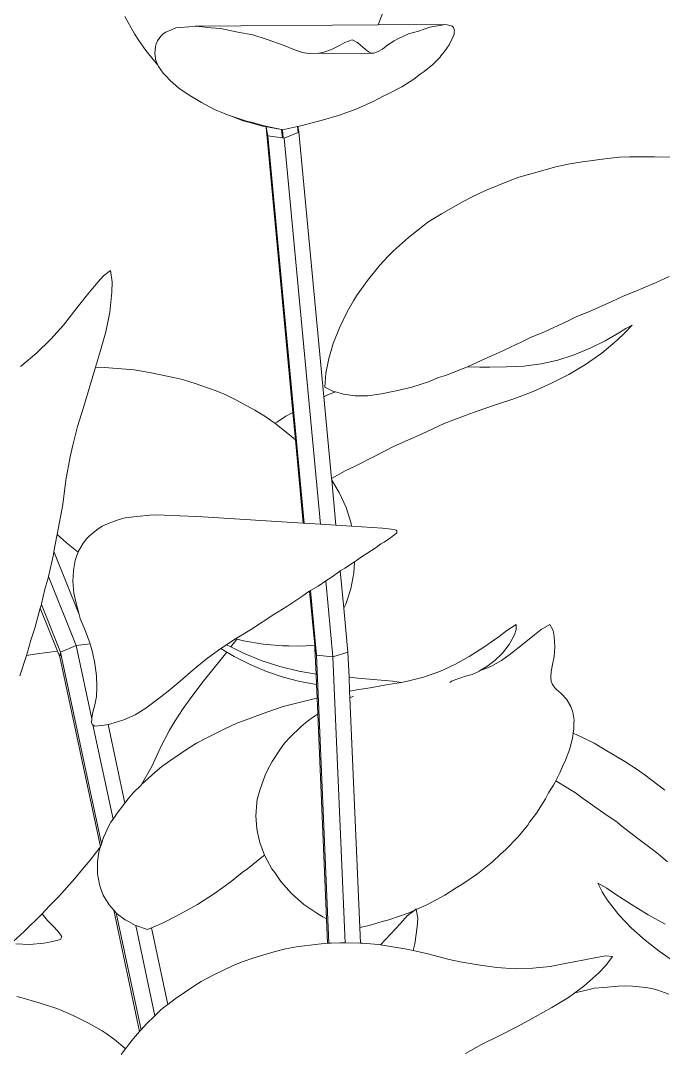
# Model space of a CAD drawing. Header units: metres. Extents: x 12.2 to 77.2, y 18.8 to 35.5.
# Drawn here: x 61.4219 to 61.6168, y 30.239 to 30.5512 of the extents above; entities that cross this region are included whole.
import ezdxf

# ---------------------------------------------------------------- set-up
doc = ezdxf.new("R2010")
doc.units = ezdxf.units.M
doc.layers.add('0inne_gulv', color=7, linetype='Continuous', lineweight=13)

# ---------------------------------------------------------------- blocks, each defined once
blk = doc.blocks.new('One bedroom house rs')
for p, q in [((-9.02952, -1.43023), (-9.03173, -1.43598)), ((-9.10846, -1.43346), (-9.1056, -1.43871)), ((-9.08723, -1.43635), (-9.08911, -1.4365)), ((-9.03173, -1.43598), (-9.08723, -1.43635)), ((-9.08597, -1.43648), (-9.08723, -1.43635)), ((-9.01171, -1.43585), (-9.03173, -1.43598)), ((-9.01609, -1.43665), (-9.01431, -1.43637)), ((-9.01431, -1.43637), (-9.01233, -1.436)), ((-9.01171, -1.43585), (-9.01233, -1.436)), ((-9.01077, -1.43599), (-9.01171, -1.43585)), ((-9.01077, -1.43599), (-9.00962, -1.43622)), ((-9.00962, -1.43622), (-9.00926, -1.43634)), ((-9.00926, -1.43634), (-9.00889, -1.43676)), ((-9.10426, -1.44066), (-9.1056, -1.43871)), ((-9.09758, -1.43933), (-9.09863, -1.44082)), ((-9.09758, -1.43933), (-9.09692, -1.43868)), ((-9.09692, -1.43868), (-9.09609, -1.43819)), ((-9.09609, -1.43819), (-9.09418, -1.43732)), ((-9.09418, -1.43732), (-9.09301, -1.43689)), ((-9.09301, -1.43689), (-9.09186, -1.43676)), ((-9.08911, -1.4365), (-9.09186, -1.43676)), ((-9.08597, -1.43648), (-9.08243, -1.43682)), ((-9.08243, -1.43682), (-9.07951, -1.43706)), ((-9.07951, -1.43706), (-9.07423, -1.43818)), ((-9.07423, -1.43818), (-9.0697, -1.43902)), ((-9.06532, -1.44039), (-9.0697, -1.43902)), ((-9.02553, -1.44013), (-9.02256, -1.43871)), ((-9.02256, -1.43871), (-9.01946, -1.43782)), ((-9.01946, -1.43782), (-9.01609, -1.43665)), ((-9.00923, -1.44023), (-9.00869, -1.43875)), ((-9.00889, -1.43676), (-9.00858, -1.43762)), ((-9.00869, -1.43875), (-9.00865, -1.4381)), ((-9.00858, -1.43762), (-9.00865, -1.4381)), ((-9.10218, -1.44374), (-9.10426, -1.44066)), ((-9.09942, -1.44463), (-9.09924, -1.44254)), ((-9.09924, -1.44254), (-9.099, -1.4417)), ((-9.09863, -1.44082), (-9.099, -1.4417)), ((-9.0633, -1.44108), (-9.06532, -1.44039)), ((-9.0633, -1.44108), (-9.06021, -1.44223)), ((-9.05729, -1.44346), (-9.06021, -1.44223)), ((-9.04326, -1.44214), (-9.0459, -1.44342)), ((-9.04326, -1.44214), (-9.04178, -1.44132)), ((-9.03957, -1.4405), (-9.04178, -1.44132)), ((-9.03957, -1.4405), (-9.03795, -1.4413)), ((-9.03705, -1.4421), (-9.03795, -1.4413)), ((-9.03705, -1.4421), (-9.03562, -1.44335)), ((-9.02875, -1.44203), (-9.03043, -1.44329)), ((-9.02875, -1.44203), (-9.02684, -1.44084)), ((-9.02684, -1.44084), (-9.02553, -1.44013)), ((-9.01018, -1.44196), (-9.01156, -1.44405)), ((-9.01018, -1.44196), (-9.00981, -1.44112)), ((-9.00981, -1.44112), (-9.00923, -1.44023)), ((-9.10218, -1.44374), (-9.09846, -1.44817)), ((-9.09942, -1.44463), (-9.09923, -1.44595)), ((-9.05461, -1.44428), (-9.05729, -1.44346)), ((-9.05223, -1.44469), (-9.05461, -1.44428)), ((-9.05011, -1.44468), (-9.05223, -1.44469)), ((-9.05011, -1.44468), (-9.04815, -1.44426)), ((-9.03388, -1.44458), (-9.05011, -1.44468)), ((-9.04815, -1.44426), (-9.0459, -1.44342)), ((-9.0346, -1.44417), (-9.03562, -1.44335)), ((-9.03388, -1.44458), (-9.0346, -1.44417)), ((-9.03301, -1.44457), (-9.03388, -1.44458)), ((-9.03301, -1.44457), (-9.03187, -1.44414)), ((-9.03187, -1.44414), (-9.03043, -1.44329)), ((-9.01304, -1.44584), (-9.01273, -1.44539)), ((-9.01273, -1.44539), (-9.01156, -1.44405)), ((-9.09923, -1.44595), (-9.09918, -1.44641)), ((-9.09918, -1.44641), (-9.09846, -1.44817)), ((-9.09846, -1.44817), (-9.09831, -1.44854)), ((-9.09831, -1.44854), (-9.09685, -1.4506)), ((-9.0151, -1.44799), (-9.01773, -1.45008)), ((-9.0151, -1.44799), (-9.01304, -1.44584)), ((-9.09685, -1.4506), (-9.09603, -1.45138)), ((-9.09479, -1.45285), (-9.09603, -1.45138)), ((-9.02089, -1.45237), (-9.01899, -1.45088)), ((-9.01899, -1.45088), (-9.01773, -1.45008)), ((-9.09479, -1.45285), (-9.09215, -1.45516)), ((-9.02869, -1.45691), (-9.02455, -1.45472)), ((-9.02089, -1.45237), (-9.02455, -1.45472)), ((-9.09215, -1.45516), (-9.08898, -1.4573)), ((-9.08898, -1.4573), (-9.08779, -1.45794)), ((-9.08779, -1.45794), (-9.08529, -1.45954)), ((-9.03325, -1.4592), (-9.03017, -1.45757)), ((-9.02869, -1.45691), (-9.03017, -1.45757)), ((-9.08529, -1.45954), (-9.08113, -1.46167)), ((-9.03819, -1.46139), (-9.03325, -1.4592)), ((-9.07862, -1.46269), (-9.08113, -1.46167)), ((-9.07862, -1.46269), (-9.07836, -1.46283)), ((-9.07674, -1.46346), (-9.07836, -1.46283)), ((-9.07655, -1.46354), (-9.07674, -1.46346)), ((-9.07655, -1.46354), (-9.0765, -1.46355)), ((-9.07265, -1.46505), (-9.0765, -1.46355)), ((-9.0765, -1.46355), (-9.07158, -1.46512)), ((-9.04901, -1.46497), (-9.04346, -1.46332)), ((-9.03819, -1.46139), (-9.04346, -1.46332)), ((-9.07265, -1.46505), (-9.07064, -1.46559)), ((-9.07158, -1.46512), (-9.06978, -1.46556)), ((-9.06674, -1.46671), (-9.07064, -1.46559)), ((-9.06978, -1.46556), (-9.06628, -1.46657)), ((-9.06546, -1.46692), (-9.06674, -1.46671)), ((-9.06098, -1.46768), (-9.06628, -1.46657)), ((-9.06571, -1.46702), (-9.06546, -1.46692)), ((-9.0652, -1.46956), (-9.06571, -1.46702)), ((-9.06571, -1.46702), (-9.05758, -1.5535)), ((-9.06098, -1.46768), (-9.06546, -1.46692)), ((-9.06071, -1.46773), (-9.05613, -1.46677)), ((-9.05613, -1.46677), (-9.05604, -1.46676)), ((-9.05597, -1.46854), (-9.05613, -1.46677)), ((-9.05604, -1.46676), (-9.05478, -1.46649)), ((-9.05604, -1.46676), (-9.05571, -1.46843)), ((-9.05478, -1.46649), (-9.05097, -1.46544)), ((-9.04901, -1.46497), (-9.05097, -1.46544)), ((-9.05416, -1.58705), (-9.0652, -1.46956)), ((-9.06075, -1.47019), (-9.0652, -1.46956)), ((-9.06075, -1.47019), (-9.06098, -1.46768)), ((-9.06071, -1.46773), (-9.06098, -1.46768)), ((-9.0602, -1.47027), (-9.06075, -1.47019)), ((-9.06047, -1.47023), (-9.06071, -1.46773)), ((-9.05597, -1.46854), (-9.0602, -1.47027)), ((-9.04919, -1.58736), (-9.0602, -1.47027)), ((-9.05571, -1.46843), (-9.05597, -1.46854)), ((-9.04816, -1.54873), (-9.05571, -1.46843)), ((-8.96301, -1.47656), (-8.97045, -1.47756)), ((-8.96301, -1.47656), (-8.95857, -1.4761)), ((-8.95857, -1.4761), (-8.95553, -1.47599)), ((-8.94799, -1.47592), (-8.95553, -1.47599)), ((-8.94242, -1.47604), (-8.94799, -1.47592)), ((-8.97781, -1.47903), (-8.98505, -1.48097)), ((-8.97414, -1.47817), (-8.97781, -1.47903)), ((-8.97045, -1.47756), (-8.97414, -1.47817)), ((-8.99218, -1.48335), (-8.98907, -1.48218)), ((-8.98505, -1.48097), (-8.98907, -1.48218)), ((-9.00325, -1.48807), (-8.99913, -1.48622)), ((-8.99913, -1.48622), (-8.99218, -1.48335)), ((-9.00592, -1.48949), (-9.00325, -1.48807)), ((-9.00592, -1.48949), (-9.01249, -1.49325)), ((-9.01661, -1.4958), (-9.01249, -1.49325)), ((-9.02249, -1.50039), (-9.01766, -1.49655)), ((-9.01766, -1.49655), (-9.01661, -1.4958)), ((-9.02249, -1.50039), (-9.02704, -1.50442)), ((-9.02873, -1.50608), (-9.02704, -1.50442)), ((-9.03118, -1.50882), (-9.02873, -1.50608)), ((-9.1128, -1.51044), (-9.11501, -1.51205)), ((-9.1128, -1.51044), (-9.11235, -1.51387)), ((-9.03118, -1.50882), (-9.03492, -1.51345)), ((-9.11672, -1.514), (-9.1202, -1.51821)), ((-9.11672, -1.514), (-9.11501, -1.51205)), ((-9.11241, -1.51696), (-9.11235, -1.51387)), ((-9.03826, -1.51811), (-9.03492, -1.51345)), ((-8.94742, -1.51403), (-8.95409, -1.51689)), ((-8.94354, -1.51222), (-8.94742, -1.51403)), ((-9.11241, -1.51696), (-9.11305, -1.52311)), ((-8.95748, -1.51823), (-8.95409, -1.51689)), ((-9.12364, -1.52254), (-9.1202, -1.51821)), ((-9.04109, -1.52298), (-9.0392, -1.51962)), ((-9.03826, -1.51811), (-9.0392, -1.51962)), ((-8.96764, -1.52283), (-8.96083, -1.51983)), ((-8.96083, -1.51983), (-8.95748, -1.51823)), ((-9.12711, -1.52698), (-9.12364, -1.52254)), ((-9.11422, -1.52899), (-9.11305, -1.52311)), ((-9.04343, -1.52786), (-9.04109, -1.52298)), ((-8.9715, -1.5244), (-8.96764, -1.52283)), ((-8.97449, -1.52586), (-8.98134, -1.52898)), ((-8.97449, -1.52586), (-8.9715, -1.5244)), ((-9.12711, -1.52698), (-9.13092, -1.53128)), ((-9.11583, -1.5347), (-9.11422, -1.52899)), ((-9.04343, -1.52786), (-9.04531, -1.5326)), ((-8.98134, -1.52898), (-8.98551, -1.53072)), ((-8.95859, -1.52927), (-8.9629, -1.53173)), ((-8.95923, -1.53155), (-8.95702, -1.5294)), ((-8.95859, -1.52927), (-8.95663, -1.52799)), ((-8.95475, -1.52698), (-8.95702, -1.5294)), ((-8.95475, -1.52698), (-8.95663, -1.52799)), ((-9.13092, -1.53128), (-9.13513, -1.53536)), ((-9.04671, -1.53715), (-9.04531, -1.5326)), ((-8.995, -1.53528), (-8.9882, -1.53209)), ((-8.9882, -1.53209), (-8.98551, -1.53072)), ((-8.96745, -1.53398), (-8.9629, -1.53173)), ((-8.95923, -1.53155), (-8.96396, -1.53551)), ((-9.13513, -1.53536), (-9.13974, -1.5392)), ((-9.11736, -1.53977), (-9.11583, -1.5347)), ((-8.995, -1.53528), (-8.9994, -1.53717)), ((-8.97225, -1.53599), (-8.97723, -1.53759)), ((-8.97225, -1.53599), (-8.96745, -1.53398)), ((-8.96885, -1.53895), (-8.96396, -1.53551)), ((-9.13974, -1.5392), (-9.14016, -1.5395)), ((-9.04755, -1.54159), (-9.04701, -1.53862)), ((-9.04671, -1.53715), (-9.04701, -1.53862)), ((-9.00052, -1.53775), (-9.00466, -1.53962)), ((-8.9994, -1.53717), (-9.00052, -1.53775)), ((-8.98756, -1.5394), (-8.99286, -1.5396)), ((-8.98234, -1.53874), (-8.98756, -1.5394)), ((-8.97723, -1.53759), (-8.98234, -1.53874)), ((-8.97393, -1.54194), (-8.96885, -1.53895)), ((-9.11756, -1.54043), (-9.11931, -1.54619)), ((-9.11756, -1.54043), (-9.11736, -1.53977)), ((-9.11467, -1.53989), (-9.11736, -1.53977)), ((-9.10572, -1.54059), (-9.11467, -1.53989)), ((-9.1005, -1.54147), (-9.10572, -1.54059)), ((-9.09371, -1.54285), (-9.1005, -1.54147)), ((-9.04788, -1.54576), (-9.04755, -1.54159)), ((-9.0113, -1.54226), (-9.0134, -1.54292)), ((-9.00593, -1.54019), (-9.0113, -1.54226)), ((-9.00466, -1.53962), (-9.00593, -1.54019)), ((-9.00092, -1.5397), (-9.00466, -1.53962)), ((-8.99791, -1.5397), (-9.00092, -1.5397)), ((-8.99791, -1.5397), (-8.99286, -1.5396)), ((-8.97921, -1.54464), (-8.97393, -1.54194)), ((-9.09371, -1.54285), (-9.09107, -1.54348)), ((-9.09107, -1.54348), (-9.08716, -1.54471)), ((-9.08716, -1.54471), (-9.08085, -1.54697)), ((-9.01648, -1.54416), (-9.02147, -1.54578)), ((-9.01648, -1.54416), (-9.0134, -1.54292)), ((-8.97921, -1.54464), (-8.98468, -1.54708)), ((-9.11931, -1.54619), (-9.12107, -1.55199)), ((-9.07785, -1.54818), (-9.08085, -1.54697)), ((-9.07482, -1.54966), (-9.07785, -1.54818)), ((-9.04816, -1.54873), (-9.04701, -1.54818)), ((-9.04583, -1.57354), (-9.04816, -1.54873)), ((-9.04788, -1.54576), (-9.04526, -1.54709)), ((-9.04701, -1.54818), (-9.04461, -1.54726)), ((-9.04461, -1.54726), (-9.04526, -1.54709)), ((-9.04327, -1.54761), (-9.04461, -1.54726)), ((-9.04221, -1.54795), (-9.04327, -1.54761)), ((-9.03873, -1.54843), (-9.04221, -1.54795)), ((-9.03873, -1.54843), (-9.03488, -1.5484)), ((-9.03073, -1.54787), (-9.03488, -1.5484)), ((-9.02773, -1.54718), (-9.03073, -1.54787)), ((-9.02626, -1.54695), (-9.02773, -1.54718)), ((-9.02147, -1.54578), (-9.02626, -1.54695)), ((-8.98468, -1.54708), (-8.99032, -1.54925)), ((-9.06908, -1.55277), (-9.07482, -1.54966)), ((-8.9961, -1.55114), (-9.00167, -1.55308)), ((-8.9961, -1.55114), (-8.99032, -1.54925)), ((-9.12283, -1.55776), (-9.12107, -1.55199)), ((-9.06605, -1.5546), (-9.06908, -1.55277)), ((-9.06366, -1.55628), (-9.06605, -1.5546)), ((-9.06227, -1.55628), (-9.05967, -1.5546)), ((-9.05967, -1.5546), (-9.05758, -1.5535)), ((-9.05758, -1.5535), (-9.05681, -1.56173)), ((-9.00502, -1.5543), (-9.01173, -1.55686)), ((-9.00167, -1.55308), (-9.00502, -1.5543)), ((-9.12283, -1.55776), (-9.12431, -1.56344)), ((-9.06366, -1.55628), (-9.06302, -1.55677)), ((-9.06227, -1.55628), (-9.06302, -1.55677)), ((-9.06302, -1.55677), (-9.05857, -1.56022)), ((-9.01173, -1.55686), (-9.01834, -1.55998)), ((-9.05857, -1.56022), (-9.05681, -1.56173)), ((-9.01834, -1.55998), (-9.02705, -1.56385)), ((-9.12431, -1.56344), (-9.12508, -1.56693)), ((-9.05681, -1.56173), (-9.05443, -1.58703)), ((-9.02705, -1.56385), (-9.03209, -1.56646)), ((-9.12508, -1.56693), (-9.12636, -1.57404)), ((-9.03209, -1.56646), (-9.03893, -1.56986)), ((-9.04172, -1.57119), (-9.03893, -1.56986)), ((-9.04567, -1.57345), (-9.04583, -1.57354)), ((-9.04578, -1.574), (-9.04583, -1.57354)), ((-9.04567, -1.57345), (-9.04172, -1.57119)), ((-9.12636, -1.57404), (-9.12733, -1.58142)), ((-9.04578, -1.574), (-9.04355, -1.57776)), ((-9.0445, -1.58766), (-9.04578, -1.574)), ((-9.04355, -1.57776), (-9.04144, -1.58233)), ((-9.12733, -1.58142), (-9.12905, -1.59048)), ((-9.04144, -1.58233), (-9.04084, -1.58417)), ((-9.11114, -1.58624), (-9.11425, -1.58744)), ((-9.11114, -1.58624), (-9.10887, -1.58549)), ((-9.10887, -1.58549), (-9.10827, -1.5854)), ((-9.10827, -1.5854), (-9.10486, -1.58499)), ((-9.10486, -1.58499), (-9.10095, -1.58463)), ((-9.10095, -1.58463), (-9.09922, -1.58451)), ((-9.09659, -1.5846), (-9.09922, -1.58451)), ((-9.09659, -1.5846), (-9.09181, -1.58479)), ((-9.09181, -1.58479), (-9.08667, -1.58501)), ((-9.08667, -1.58501), (-9.08491, -1.58509)), ((-9.05443, -1.58703), (-9.08491, -1.58509)), ((-9.03994, -1.58718), (-9.04084, -1.58417)), ((-9.11924, -1.59089), (-9.11695, -1.58904)), ((-9.11695, -1.58904), (-9.11533, -1.58794)), ((-9.11425, -1.58744), (-9.11533, -1.58794)), ((-9.05416, -1.58705), (-9.05443, -1.58703)), ((-9.04919, -1.58736), (-9.05416, -1.58705)), ((-9.0445, -1.58766), (-9.04919, -1.58736)), ((-9.0398, -1.58796), (-9.0445, -1.58766)), ((-9.03994, -1.58718), (-9.0398, -1.58796)), ((-9.03036, -1.58856), (-9.0398, -1.58796)), ((-9.0296, -1.58864), (-9.03036, -1.58856)), ((-9.0296, -1.58864), (-9.02782, -1.58886)), ((-9.02664, -1.58905), (-9.02782, -1.58886)), ((-9.02664, -1.58905), (-9.02629, -1.58915)), ((-9.02629, -1.58915), (-9.02606, -1.58939)), ((-9.02608, -1.59), (-9.02606, -1.58939)), ((-9.12913, -1.59087), (-9.12999, -1.59564)), ((-9.12905, -1.59048), (-9.12913, -1.59087)), ((-9.12617, -1.59301), (-9.12905, -1.59048)), ((-9.12007, -1.59172), (-9.1211, -1.5931)), ((-9.11924, -1.59089), (-9.12007, -1.59172)), ((-9.02994, -1.5928), (-9.02796, -1.59153)), ((-9.02698, -1.5907), (-9.02796, -1.59153)), ((-9.02672, -1.59058), (-9.02698, -1.5907)), ((-9.02608, -1.59), (-9.02672, -1.59058)), ((-9.12999, -1.59564), (-9.13015, -1.59653)), ((-9.12232, -1.61478), (-9.12999, -1.59564)), ((-9.12315, -1.5954), (-9.12617, -1.59301)), ((-9.12265, -1.59585), (-9.12315, -1.5954)), ((-9.12254, -1.59558), (-9.12265, -1.59585)), ((-9.1211, -1.5931), (-9.12254, -1.59558)), ((-9.03232, -1.59441), (-9.0351, -1.59624)), ((-9.0309, -1.5933), (-9.03232, -1.59441)), ((-9.02994, -1.5928), (-9.0309, -1.5933)), ((-9.13015, -1.59653), (-9.13169, -1.60319)), ((-9.12411, -1.60141), (-9.12354, -1.59836)), ((-9.12305, -1.59683), (-9.12354, -1.59836)), ((-9.12265, -1.59585), (-9.12305, -1.59683)), ((-9.04179, -1.60071), (-9.03886, -1.59876)), ((-9.03886, -1.59876), (-9.03908, -1.60207)), ((-9.03886, -1.59876), (-9.03826, -1.59837)), ((-9.03826, -1.59837), (-9.0365, -1.59704)), ((-9.0351, -1.59624), (-9.0365, -1.59704)), ((-9.12419, -1.60323), (-9.12411, -1.60141)), ((-9.04569, -1.6033), (-9.04376, -1.60187)), ((-9.04376, -1.60187), (-9.04319, -1.60154)), ((-9.04319, -1.60154), (-9.04179, -1.60071)), ((-9.04213, -1.61286), (-9.04319, -1.60154)), ((-9.13272, -1.60704), (-9.13189, -1.60405)), ((-9.13169, -1.60319), (-9.13189, -1.60405)), ((-9.12328, -1.62415), (-9.13169, -1.60319)), ((-9.12424, -1.60468), (-9.12419, -1.60323)), ((-9.12424, -1.60468), (-9.12393, -1.60826)), ((-9.04994, -1.60613), (-9.04757, -1.60456)), ((-9.04757, -1.60456), (-9.04569, -1.6033)), ((-9.04541, -1.62762), (-9.04757, -1.60456)), ((-9.03908, -1.60207), (-9.04002, -1.60698)), ((-9.13375, -1.61151), (-9.13272, -1.60704)), ((-9.05269, -1.60778), (-9.05453, -1.60911)), ((-9.05249, -1.60766), (-9.05269, -1.60778)), ((-9.05223, -1.6075), (-9.05249, -1.60766)), ((-9.05249, -1.60766), (-9.05095, -1.62404)), ((-9.04994, -1.60613), (-9.05223, -1.6075)), ((-9.0504, -1.62705), (-9.05223, -1.6075)), ((-9.04154, -1.61163), (-9.04002, -1.60698)), ((-9.12393, -1.60826), (-9.12338, -1.61089)), ((-9.12338, -1.61089), (-9.12232, -1.61478)), ((-9.05943, -1.61236), (-9.05453, -1.60911)), ((-9.13412, -1.61283), (-9.13582, -1.6189)), ((-9.1338, -1.61167), (-9.13412, -1.61283)), ((-9.1289, -1.62585), (-9.13412, -1.61283)), ((-9.13375, -1.61151), (-9.1338, -1.61167)), ((-9.12798, -1.62617), (-9.1338, -1.61167)), ((-9.06334, -1.6147), (-9.05943, -1.61236)), ((-9.04154, -1.61163), (-9.04213, -1.61286)), ((-9.04088, -1.62617), (-9.04213, -1.61286)), ((-9.12232, -1.61478), (-9.122, -1.61593)), ((-9.122, -1.61593), (-9.12043, -1.61976)), ((-9.07015, -1.61923), (-9.06334, -1.6147)), ((-9.13582, -1.6189), (-9.137, -1.62251)), ((-9.11905, -1.62361), (-9.12043, -1.61976)), ((-9.07495, -1.62208), (-9.07015, -1.61923)), ((-8.99503, -1.62137), (-8.99271, -1.61958)), ((-8.98986, -1.61774), (-8.99271, -1.61958)), ((-8.99041, -1.62087), (-8.98987, -1.61928)), ((-8.98986, -1.61774), (-8.98987, -1.61928)), ((-8.98429, -1.62087), (-8.98233, -1.61928)), ((-8.97968, -1.61774), (-8.98233, -1.61928)), ((-8.97968, -1.61774), (-8.97868, -1.61958)), ((-8.97837, -1.62137), (-8.97868, -1.61958)), ((-9.137, -1.62251), (-9.13802, -1.62618)), ((-9.11905, -1.62361), (-9.12328, -1.62415)), ((-9.11891, -1.624), (-9.11905, -1.62361)), ((-9.07771, -1.62392), (-9.07581, -1.62259)), ((-9.07638, -1.62457), (-9.07454, -1.62225)), ((-9.07581, -1.62259), (-9.07495, -1.62208)), ((-9.0745, -1.6222), (-9.07495, -1.62208)), ((-9.07454, -1.62225), (-9.0745, -1.6222)), ((-9.07249, -1.62273), (-9.0745, -1.6222)), ((-9.07249, -1.62273), (-9.06656, -1.62377)), ((-8.99503, -1.62137), (-8.99965, -1.62465)), ((-8.99041, -1.62087), (-8.99199, -1.62383)), ((-8.98429, -1.62087), (-8.98798, -1.62383)), ((-8.97837, -1.62137), (-8.97817, -1.62465)), ((-9.13802, -1.62618), (-9.13836, -1.62722)), ((-9.13522, -1.62665), (-9.13836, -1.62722)), ((-9.1289, -1.62585), (-9.13522, -1.62665)), ((-9.12819, -1.62762), (-9.1289, -1.62585)), ((-9.12798, -1.62617), (-9.12819, -1.62762)), ((-9.12328, -1.62415), (-9.12798, -1.62617)), ((-9.11562, -1.68427), (-9.12798, -1.62617)), ((-9.11855, -1.64636), (-9.12328, -1.62415)), ((-9.11832, -1.62612), (-9.11891, -1.624)), ((-9.11832, -1.62612), (-9.1176, -1.62964)), ((-9.08381, -1.62831), (-9.08125, -1.6264)), ((-9.07803, -1.62663), (-9.08147, -1.6309)), ((-9.08125, -1.6264), (-9.07936, -1.62507)), ((-9.07936, -1.62507), (-9.07771, -1.62392)), ((-9.07763, -1.62614), (-9.07936, -1.62507)), ((-9.07803, -1.62663), (-9.07763, -1.62614)), ((-9.07638, -1.62457), (-9.07771, -1.62392)), ((-9.07541, -1.6275), (-9.07763, -1.62614)), ((-9.07257, -1.62642), (-9.07638, -1.62457)), ((-9.06713, -1.62866), (-9.07257, -1.62642)), ((-9.06071, -1.62428), (-9.06656, -1.62377)), ((-9.06071, -1.62428), (-9.05876, -1.62426)), ((-9.055, -1.62436), (-9.05876, -1.62426)), ((-9.05095, -1.62404), (-9.055, -1.62436)), ((-9.05095, -1.62404), (-9.05086, -1.62503)), ((-9.0504, -1.62705), (-9.05086, -1.62503)), ((-9.05086, -1.62503), (-9.05053, -1.63279)), ((-9.04088, -1.62617), (-9.04541, -1.62762)), ((-9.04055, -1.63378), (-9.04088, -1.62617)), ((-9.00409, -1.6275), (-8.99965, -1.62465)), ((-8.99637, -1.62866), (-8.994, -1.62642)), ((-8.99436, -1.62866), (-8.9913, -1.62642)), ((-8.994, -1.62642), (-8.99199, -1.62383)), ((-8.9913, -1.62642), (-8.98798, -1.62383)), ((-8.97836, -1.6275), (-8.97817, -1.62465)), ((-9.13836, -1.62722), (-9.14037, -1.63334)), ((-9.11593, -1.68521), (-9.12819, -1.62762)), ((-9.11712, -1.63332), (-9.1176, -1.62964)), ((-9.08782, -1.63154), (-9.08381, -1.62831)), ((-9.07053, -1.62995), (-9.07541, -1.6275)), ((-9.07053, -1.62995), (-9.06555, -1.63203)), ((-9.06152, -1.6305), (-9.06713, -1.62866)), ((-9.04541, -1.62762), (-9.0504, -1.62705)), ((-9.04666, -1.71442), (-9.0504, -1.62705)), ((-9.0417, -1.71432), (-9.04541, -1.62762)), ((-9.00846, -1.62995), (-9.01306, -1.63203)), ((-9.00846, -1.62995), (-9.00409, -1.6275)), ((-8.99875, -1.6305), (-8.99637, -1.62866)), ((-8.99759, -1.6305), (-8.99436, -1.62866)), ((-8.97887, -1.62995), (-8.97925, -1.63203)), ((-8.97887, -1.62995), (-8.97836, -1.6275)), ((-9.08782, -1.63154), (-9.0917, -1.63493)), ((-9.08147, -1.6309), (-9.08476, -1.63509)), ((-9.06555, -1.63203), (-9.06051, -1.63374)), ((-9.06152, -1.6305), (-9.05574, -1.63192)), ((-9.05574, -1.63192), (-9.05053, -1.63279)), ((-9.05053, -1.63279), (-9.05039, -1.63598)), ((-9.01306, -1.63203), (-9.01798, -1.63374)), ((-9.00524, -1.63348), (-9.0032, -1.63291)), ((-9.00104, -1.63192), (-9.0032, -1.63291)), ((-9.00096, -1.63187), (-9.00104, -1.63192)), ((-8.99759, -1.6305), (-9.00096, -1.63187)), ((-8.99875, -1.6305), (-9.00096, -1.63187)), ((-8.97925, -1.63203), (-8.97938, -1.63374)), ((-9.11695, -1.63664), (-9.11712, -1.63332)), ((-9.09541, -1.63801), (-9.0917, -1.63493)), ((-9.08476, -1.63509), (-9.08788, -1.63922)), ((-9.06051, -1.63374), (-9.05543, -1.63506)), ((-9.05543, -1.63506), (-9.05039, -1.63598)), ((-9.05039, -1.63598), (-9.05022, -1.64007)), ((-9.04055, -1.63378), (-9.0379, -1.63402)), ((-9.04037, -1.63799), (-9.04055, -1.63378)), ((-9.0379, -1.63402), (-9.03436, -1.63433)), ((-9.03436, -1.63433), (-9.02723, -1.63493)), ((-9.03414, -1.63693), (-9.02867, -1.63599)), ((-9.02474, -1.63532), (-9.02867, -1.63599)), ((-9.02723, -1.63493), (-9.02474, -1.63532)), ((-9.0232, -1.63506), (-9.02474, -1.63532)), ((-9.01798, -1.63374), (-9.0232, -1.63506)), ((-9.00947, -1.63493), (-9.00999, -1.63535)), ((-9.0079, -1.63433), (-9.00947, -1.63493)), ((-9.00698, -1.63402), (-9.0079, -1.63433)), ((-9.00524, -1.63348), (-9.00698, -1.63402)), ((-8.97938, -1.63374), (-8.97923, -1.63506)), ((-8.97923, -1.63506), (-8.97884, -1.63599)), ((-8.97818, -1.63693), (-8.97884, -1.63599)), ((-9.1171, -1.63959), (-9.11695, -1.63664)), ((-9.0989, -1.64074), (-9.09541, -1.63801)), ((-9.08788, -1.63922), (-9.09083, -1.64323)), ((-9.03753, -1.63751), (-9.04037, -1.63799)), ((-9.04029, -1.63996), (-9.04037, -1.63799)), ((-9.03414, -1.63693), (-9.03753, -1.63751)), ((-8.97818, -1.63693), (-8.97764, -1.63751)), ((-8.97764, -1.63751), (-8.9762, -1.63869)), ((-8.97464, -1.64042), (-8.9762, -1.63869)), ((-9.11755, -1.64215), (-9.11818, -1.64432)), ((-9.11755, -1.64215), (-9.1171, -1.63959)), ((-9.0989, -1.64074), (-9.10218, -1.64313)), ((-9.06047, -1.64266), (-9.05163, -1.64042)), ((-9.05163, -1.64042), (-9.05022, -1.64007)), ((-9.05022, -1.64007), (-9.05001, -1.64495)), ((-9.03915, -1.63952), (-9.04029, -1.63996)), ((-9.03731, -1.70965), (-9.04029, -1.63996)), ((-8.97329, -1.64266), (-8.97464, -1.64042)), ((-9.11818, -1.64432), (-9.11855, -1.64611)), ((-9.10534, -1.64514), (-9.10881, -1.64673)), ((-9.10218, -1.64313), (-9.10534, -1.64514)), ((-9.09346, -1.64729), (-9.09083, -1.64323)), ((-9.072, -1.64674), (-9.06548, -1.64439)), ((-9.06548, -1.64439), (-9.06047, -1.64266)), ((-9.05001, -1.64495), (-9.05128, -1.64574)), ((-9.05001, -1.64495), (-9.04736, -1.707)), ((-8.9727, -1.64439), (-8.97329, -1.64266)), ((-8.97234, -1.64674), (-8.9727, -1.64439)), ((-9.11857, -1.64754), (-9.11855, -1.64636)), ((-9.11857, -1.64754), (-9.1184, -1.64805)), ((-9.11855, -1.64636), (-9.11855, -1.64611)), ((-9.11816, -1.64821), (-9.1184, -1.64805)), ((-9.11208, -1.67676), (-9.11816, -1.64821)), ((-9.11755, -1.6486), (-9.11816, -1.64821)), ((-9.11755, -1.6486), (-9.11479, -1.64828)), ((-9.11358, -1.64807), (-9.11479, -1.64828)), ((-9.1127, -1.64791), (-9.11358, -1.64807)), ((-9.10849, -1.67195), (-9.11358, -1.64807)), ((-9.1127, -1.64791), (-9.10881, -1.64673)), ((-9.09346, -1.64729), (-9.09494, -1.64982)), ((-9.07453, -1.64768), (-9.07818, -1.64941)), ((-9.072, -1.64674), (-9.07453, -1.64768)), ((-9.05505, -1.64866), (-9.0584, -1.65191)), ((-9.05316, -1.64705), (-9.05505, -1.64866)), ((-9.05128, -1.64574), (-9.05316, -1.64705)), ((-8.97236, -1.64768), (-8.97237, -1.64941)), ((-8.97234, -1.64674), (-8.97236, -1.64768)), ((-9.09494, -1.64982), (-9.09765, -1.65508)), ((-9.07818, -1.64941), (-9.08403, -1.6523)), ((-8.97257, -1.65069), (-8.97282, -1.6523)), ((-8.97237, -1.64941), (-8.97257, -1.65069)), ((-8.97257, -1.65069), (-8.97001, -1.65191)), ((-9.08951, -1.65547), (-9.08681, -1.65374)), ((-9.08681, -1.65374), (-9.08403, -1.6523)), ((-9.06135, -1.65546), (-9.06006, -1.65376)), ((-9.0584, -1.65191), (-9.06006, -1.65376)), ((-8.97366, -1.65547), (-8.97325, -1.65374)), ((-8.97325, -1.65374), (-8.97282, -1.6523)), ((-8.97001, -1.65191), (-8.96625, -1.65376)), ((-8.96338, -1.65546), (-8.96625, -1.65376)), ((-9.10031, -1.66079), (-9.09765, -1.65508)), ((-9.09461, -1.6589), (-9.08951, -1.65547)), ((-9.06387, -1.65935), (-9.06135, -1.65546)), ((-8.97491, -1.6589), (-8.97366, -1.65547)), ((-8.95697, -1.65935), (-8.96338, -1.65546)), ((-9.10343, -1.66633), (-9.10031, -1.66079)), ((-9.09932, -1.66255), (-9.09729, -1.6608)), ((-9.09729, -1.6608), (-9.09461, -1.6589)), ((-9.06513, -1.66171), (-9.06387, -1.65935)), ((-8.97655, -1.66255), (-8.97583, -1.6608)), ((-8.97583, -1.6608), (-8.97491, -1.6589)), ((-8.95318, -1.66171), (-8.95697, -1.65935)), ((-9.09932, -1.66255), (-9.10343, -1.66633)), ((-9.06595, -1.66349), (-9.06759, -1.66798)), ((-9.06595, -1.66349), (-9.06513, -1.66171)), ((-8.97655, -1.66255), (-8.97787, -1.66513)), ((-8.95077, -1.66349), (-8.95318, -1.66171)), ((-8.95077, -1.66349), (-8.94486, -1.66798)), ((-9.10359, -1.66648), (-9.10597, -1.66882)), ((-9.10343, -1.66633), (-9.10359, -1.66648)), ((-8.97857, -1.66648), (-8.98003, -1.66882)), ((-8.97787, -1.66513), (-8.97857, -1.66648)), ((-8.97787, -1.66513), (-8.9757, -1.66648)), ((-8.9757, -1.66648), (-8.97186, -1.66882)), ((-9.10849, -1.67195), (-9.10745, -1.6706)), ((-9.10745, -1.6706), (-9.10597, -1.66882)), ((-9.06835, -1.67086), (-9.06759, -1.66798)), ((-8.98376, -1.67499), (-8.98098, -1.6706)), ((-8.98098, -1.6706), (-8.98003, -1.66882)), ((-8.96943, -1.6706), (-8.97186, -1.66882)), ((-8.96326, -1.67499), (-8.96943, -1.6706)), ((-9.11084, -1.67499), (-9.10849, -1.67195)), ((-9.06884, -1.67576), (-9.06854, -1.67171)), ((-9.06854, -1.67171), (-9.06835, -1.67086)), ((-9.11208, -1.67676), (-9.11277, -1.67776)), ((-9.11084, -1.67499), (-9.11208, -1.67676)), ((-9.06884, -1.67576), (-9.06854, -1.67973)), ((-8.98376, -1.67499), (-8.98582, -1.67776)), ((-8.96326, -1.67499), (-8.95927, -1.67776)), ((-9.11324, -1.67858), (-9.11499, -1.6824)), ((-9.11277, -1.67776), (-9.11324, -1.67858)), ((-9.06817, -1.68127), (-9.06854, -1.67973)), ((-8.98635, -1.67858), (-8.98945, -1.6824)), ((-8.98582, -1.67776), (-8.98635, -1.67858)), ((-8.95927, -1.67776), (-8.95827, -1.67858)), ((-8.95827, -1.67858), (-8.95343, -1.6824)), ((-9.11499, -1.6824), (-9.11562, -1.68427)), ((-9.0676, -1.68384), (-9.06817, -1.68127)), ((-8.98945, -1.6824), (-8.99305, -1.68604)), ((-8.95343, -1.6824), (-8.9486, -1.68604)), ((-9.11597, -1.68533), (-9.11904, -1.68928)), ((-9.11621, -1.68604), (-9.11649, -1.68742)), ((-9.11597, -1.68533), (-9.11621, -1.68604)), ((-9.11593, -1.68521), (-9.11597, -1.68533)), ((-9.11562, -1.68427), (-9.11593, -1.68521)), ((-9.0676, -1.68384), (-9.06614, -1.68769)), ((-8.99305, -1.68604), (-8.99467, -1.68742)), ((-8.9486, -1.68604), (-8.94671, -1.68742)), ((-9.12137, -1.69196), (-9.11904, -1.68928)), ((-9.11679, -1.68974), (-9.11649, -1.68742)), ((-9.07133, -1.69183), (-9.06644, -1.68794)), ((-9.06614, -1.68769), (-9.06644, -1.68794)), ((-9.06614, -1.68769), (-9.06605, -1.68794)), ((-9.06392, -1.69183), (-9.06605, -1.68794)), ((-8.99709, -1.68974), (-8.99467, -1.68742)), ((-8.94397, -1.68974), (-8.94671, -1.68742)), ((-9.12367, -1.69483), (-9.12137, -1.69196)), ((-9.11679, -1.68974), (-9.11677, -1.69334)), ((-9.07133, -1.69183), (-9.07296, -1.693)), ((-9.06392, -1.69183), (-9.06305, -1.693)), ((-8.99709, -1.68974), (-9.00155, -1.69334)), ((-9.12856, -1.70029), (-9.12367, -1.69483)), ((-9.11677, -1.69334), (-9.11622, -1.69664)), ((-9.07628, -1.6957), (-9.07296, -1.693)), ((-9.06121, -1.6957), (-9.06305, -1.693)), ((-9.00155, -1.69334), (-9.0064, -1.69664)), ((-9.11622, -1.69664), (-9.11587, -1.6976)), ((-9.11587, -1.6976), (-9.11504, -1.69985)), ((-9.08132, -1.69935), (-9.07628, -1.6957)), ((-9.05796, -1.69935), (-9.06121, -1.6957)), ((-9.00807, -1.6976), (-9.01155, -1.69985)), ((-9.0064, -1.69664), (-9.00807, -1.6976)), ((-8.96508, -1.69625), (-8.96239, -1.69772)), ((-8.96508, -1.69625), (-8.96382, -1.69886)), ((-8.95997, -1.69941), (-8.96239, -1.69772)), ((-9.13145, -1.7032), (-9.12856, -1.70029)), ((-9.11504, -1.69985), (-9.1133, -1.70277)), ((-9.08132, -1.69935), (-9.08645, -1.70264)), ((-9.05796, -1.69935), (-9.05422, -1.70264)), ((-9.01155, -1.69985), (-9.01699, -1.70277)), ((-8.96229, -1.70125), (-8.96382, -1.69886)), ((-8.96229, -1.70125), (-8.95877, -1.70577)), ((-8.95997, -1.69941), (-8.95492, -1.70271)), ((-9.13356, -1.70551), (-9.13145, -1.7032)), ((-9.11185, -1.70442), (-9.1133, -1.70277)), ((-9.10402, -1.7412), (-9.11185, -1.70442)), ((-9.11116, -1.70519), (-9.11185, -1.70442)), ((-9.09161, -1.70553), (-9.08645, -1.70264)), ((-9.05002, -1.70553), (-9.05422, -1.70264)), ((-9.0206, -1.70437), (-9.02287, -1.70616)), ((-9.02265, -1.70528), (-9.0206, -1.70437)), ((-9.02017, -1.70403), (-9.0206, -1.70437)), ((-9.02017, -1.70403), (-9.02015, -1.70417)), ((-9.02015, -1.70417), (-9.01699, -1.70277)), ((-9.02015, -1.70417), (-9.01972, -1.70682)), ((-8.94985, -1.70578), (-8.95492, -1.70271)), ((-9.13368, -1.70564), (-9.13903, -1.71089)), ((-9.13368, -1.70564), (-9.13356, -1.70551)), ((-9.13356, -1.70551), (-9.13196, -1.70754)), ((-9.13196, -1.70754), (-9.13022, -1.70926)), ((-9.1036, -1.74073), (-9.11116, -1.70519)), ((-9.11109, -1.70528), (-9.11116, -1.70519)), ((-9.11109, -1.70528), (-9.10842, -1.70733)), ((-9.10842, -1.70733), (-9.10736, -1.70787)), ((-9.10736, -1.70787), (-9.10526, -1.70904)), ((-9.09669, -1.70813), (-9.09336, -1.70637)), ((-9.09161, -1.70553), (-9.09336, -1.70637)), ((-9.05002, -1.70553), (-9.04845, -1.70637)), ((-9.04736, -1.707), (-9.04845, -1.70637)), ((-9.04736, -1.707), (-9.04704, -1.71445)), ((-9.03051, -1.70787), (-9.03442, -1.70904)), ((-9.02849, -1.70733), (-9.03051, -1.70787)), ((-9.02265, -1.70528), (-9.02849, -1.70733)), ((-9.02497, -1.70841), (-9.02287, -1.70616)), ((-9.01986, -1.70948), (-9.01972, -1.70682)), ((-8.95492, -1.70981), (-8.95877, -1.70577)), ((-8.9447, -1.70862), (-8.94985, -1.70578)), ((-9.13903, -1.71089), (-9.1424, -1.71388)), ((-9.13022, -1.70926), (-9.12884, -1.71073)), ((-9.12788, -1.71198), (-9.12884, -1.71073)), ((-9.10521, -1.70904), (-9.10526, -1.70904)), ((-9.09939, -1.73639), (-9.10521, -1.70904)), ((-9.10168, -1.7103), (-9.10521, -1.70904)), ((-9.10168, -1.7103), (-9.10044, -1.70976)), ((-9.10044, -1.70976), (-9.09669, -1.70813)), ((-9.0955, -1.733), (-9.10044, -1.70976)), ((-9.03731, -1.70965), (-9.03442, -1.70904)), ((-9.03711, -1.71442), (-9.03731, -1.70965)), ((-9.02497, -1.70841), (-9.03099, -1.7149)), ((-9.01986, -1.70948), (-9.02063, -1.71465)), ((-8.95076, -1.71345), (-8.95492, -1.70981)), ((-9.13307, -1.71444), (-9.13084, -1.71399)), ((-9.12801, -1.71326), (-9.13084, -1.71399)), ((-9.12801, -1.71326), (-9.12765, -1.71247)), ((-9.12788, -1.71198), (-9.12765, -1.71247)), ((-9.04322, -1.71428), (-9.04597, -1.71436)), ((-9.04322, -1.71428), (-9.0417, -1.71432)), ((-9.0417, -1.71432), (-9.03711, -1.71442)), ((-8.95076, -1.71345), (-8.94649, -1.71681)), ((-9.14155, -1.71464), (-9.13743, -1.71481)), ((-9.13307, -1.71444), (-9.13743, -1.71481)), ((-9.06936, -1.71882), (-9.06298, -1.71692)), ((-9.06298, -1.71692), (-9.05978, -1.71615)), ((-9.05978, -1.71615), (-9.05647, -1.71554)), ((-9.04987, -1.71467), (-9.05647, -1.71554)), ((-9.04704, -1.71445), (-9.04987, -1.71467)), ((-9.04666, -1.71442), (-9.04704, -1.71445)), ((-9.04597, -1.71436), (-9.04666, -1.71442)), ((-9.03711, -1.71442), (-9.03649, -1.71443)), ((-9.03649, -1.71443), (-9.03156, -1.71481)), ((-9.03156, -1.71481), (-9.03099, -1.7149)), ((-9.03099, -1.7149), (-9.02307, -1.71617)), ((-9.02307, -1.71617), (-9.02114, -1.71661)), ((-9.02114, -1.71661), (-9.02063, -1.71465)), ((-9.02114, -1.71661), (-9.01666, -1.71763)), ((-8.94649, -1.71681), (-8.94218, -1.7199)), ((-9.07562, -1.7212), (-9.07293, -1.72006)), ((-9.07293, -1.72006), (-9.06936, -1.71882)), ((-9.01015, -1.71932), (-9.01666, -1.71763)), ((-9.00688, -1.72003), (-9.01015, -1.71932)), ((-9.00688, -1.72003), (-9.00144, -1.72101)), ((-8.97958, -1.72144), (-8.97453, -1.72049)), ((-8.97453, -1.72049), (-8.96968, -1.71954)), ((-8.96501, -1.71866), (-8.96968, -1.71954)), ((-8.96501, -1.71866), (-8.96285, -1.71828)), ((-8.96066, -1.71845), (-8.96285, -1.71828)), ((-8.96066, -1.71845), (-8.96272, -1.72121)), ((-9.07562, -1.7212), (-9.08169, -1.7241)), ((-8.99578, -1.72181), (-9.00144, -1.72101)), ((-8.99023, -1.72215), (-8.99578, -1.72181)), ((-8.98482, -1.72202), (-8.99023, -1.72215)), ((-8.97958, -1.72144), (-8.98482, -1.72202)), ((-8.96479, -1.72342), (-8.96933, -1.72744)), ((-8.96479, -1.72342), (-8.96272, -1.72121)), ((-9.0876, -1.72746), (-9.08532, -1.72604)), ((-9.08169, -1.7241), (-9.08532, -1.72604)), ((-9.09327, -1.73133), (-9.0876, -1.72746)), ((-8.97406, -1.7309), (-8.97209, -1.72946)), ((-8.97209, -1.72946), (-8.96933, -1.72744)), ((-8.96815, -1.72853), (-8.97209, -1.72946)), ((-8.96815, -1.72853), (-8.96626, -1.72809)), ((-8.96626, -1.72809), (-8.96335, -1.7278)), ((-8.96335, -1.7278), (-8.95882, -1.72742)), ((-8.95882, -1.72742), (-8.95697, -1.72729)), ((-8.95457, -1.72747), (-8.95697, -1.72729)), ((-8.95061, -1.72789), (-8.95457, -1.72747)), ((-8.9488, -1.72814), (-8.95061, -1.72789)), ((-8.94696, -1.72869), (-8.9488, -1.72814)), ((-8.94362, -1.72988), (-8.94696, -1.72869)), ((-9.14003, -1.73086), (-9.14124, -1.73054)), ((-9.13445, -1.73251), (-9.14003, -1.73086)), ((-9.13445, -1.73251), (-9.12914, -1.73425)), ((-9.0955, -1.733), (-9.09687, -1.73402)), ((-9.09327, -1.73133), (-9.0955, -1.733)), ((-8.97902, -1.7339), (-8.97406, -1.7309)), ((-9.12716, -1.73497), (-9.12914, -1.73425)), ((-9.12416, -1.73635), (-9.12716, -1.73497)), ((-9.09776, -1.73479), (-9.09939, -1.73639)), ((-9.09687, -1.73402), (-9.09776, -1.73479)), ((-8.98416, -1.73678), (-8.97902, -1.7339)), ((-9.12416, -1.73635), (-9.11956, -1.73867)), ((-9.11539, -1.741), (-9.11956, -1.73867)), ((-9.10191, -1.73887), (-9.1036, -1.74073)), ((-9.09939, -1.73639), (-9.10191, -1.73887)), ((-8.98416, -1.73678), (-8.98944, -1.73962)), ((-9.11539, -1.741), (-9.11419, -1.74175)), ((-9.11168, -1.74358), (-9.11419, -1.74175)), ((-9.10402, -1.7412), (-9.10592, -1.7433)), ((-9.1036, -1.74073), (-9.10402, -1.7412)), ((-8.98944, -1.73962), (-8.99486, -1.74243)), ((-9.10848, -1.74622), (-9.11168, -1.74358)), ((-9.1083, -1.7464), (-9.10744, -1.74519)), ((-9.10592, -1.7433), (-9.10744, -1.74519)), ((-9.00036, -1.74516), (-9.00524, -1.74781)), ((-9.00036, -1.74516), (-8.99486, -1.74243)), ((-9.10958, -1.7482), (-9.1083, -1.7464)), ((-9.10848, -1.74622), (-9.1083, -1.7464))]:
    blk.add_line(p, q)

msp = doc.modelspace()

# ---------------------------------------------------------------- block references
at = {"layer": '0inne_gulv'}
msp.add_blockref('One bedroom house rs', (70.562, 31.98587), dxfattribs=at)

doc.saveas('drawing.dxf')
